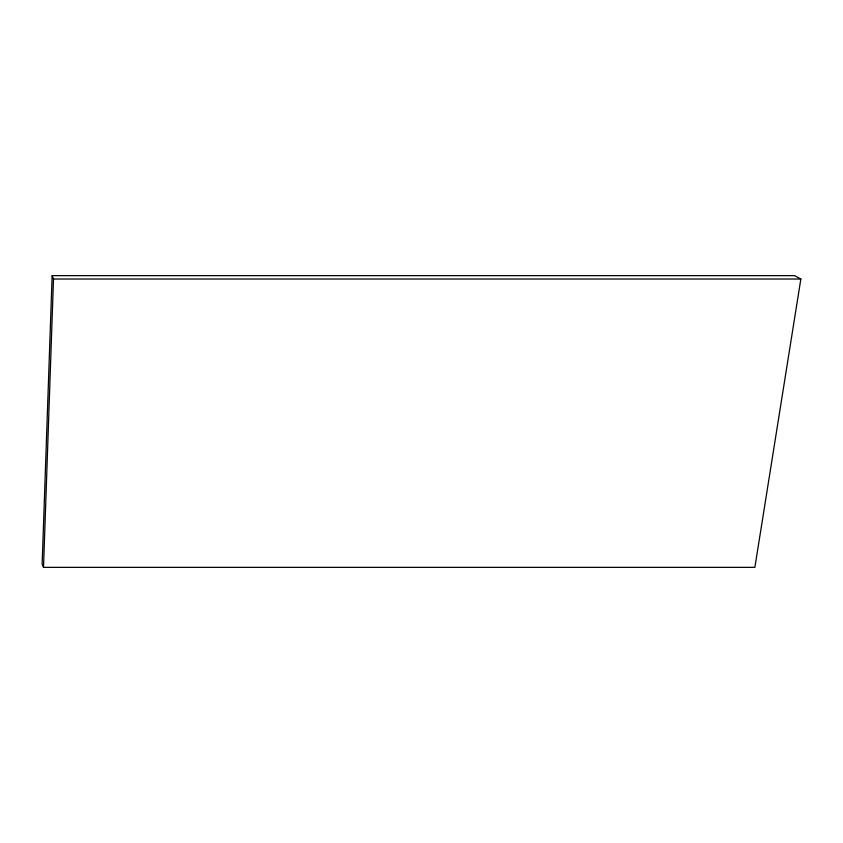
<?xml version="1.0" encoding="UTF-8"?>
<svg xmlns="http://www.w3.org/2000/svg" width="843" height="843" viewBox="0 0 843 843"><rect width="100%" height="100%" fill="white"/><g stroke="black" fill="none" stroke-linecap="round" stroke-linejoin="round"><path stroke-width="1.26" d="M52.14 275.64L42.15 563.978L43.509 567.36L754.875 567.36L800.85 279.022L794.58 275.64L52.14 275.64L53.499 279.022L43.509 567.36M53.499 279.022L800.85 279.022"/></g></svg>
